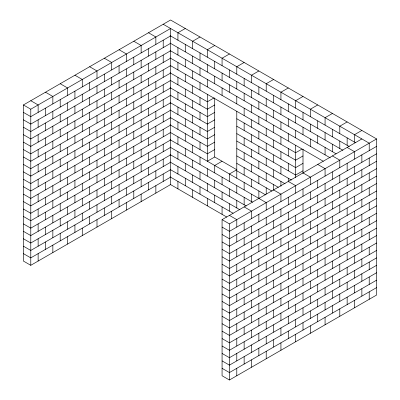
<?xml version="1.0" encoding="UTF-8"?>
<svg xmlns="http://www.w3.org/2000/svg" width="400" height="400" viewBox="0 0 400 400"><rect width="100%" height="100%" fill="white"/><g stroke="black" fill="none" stroke-linecap="round" stroke-linejoin="round"><path stroke-width="0.6" d="M23.42 104.955L30.78 109.205L170.57 28.495L170.57 184.605L30.78 265.31L23.42 261.065L23.42 104.955L170.57 20L376.58 138.935L376.58 295.045L229.43 380L222.07 375.75L222.07 219.645L361.865 138.935M170.57 35.93L30.78 116.635L23.42 112.39M185.285 28.495L177.93 32.745L177.93 40.175M170.57 43.365L30.78 124.07L23.42 119.825M170.57 50.795L30.78 131.505L23.42 127.255M200 36.99L192.645 41.24L192.645 48.67M170.57 58.23L30.78 138.94L23.42 134.69M170.57 65.665L30.78 146.37L23.42 142.125M214.715 45.485L207.355 49.735L207.355 57.17M170.57 73.1L30.78 153.805L23.42 149.555M170.57 80.53L30.78 161.24L23.42 156.99M170.57 87.965L30.78 168.67L23.42 164.425M229.43 53.98L222.07 58.23L222.07 65.665M170.57 95.4L30.78 176.105L23.42 171.86M170.57 102.83L30.78 183.54L23.42 179.29M244.145 62.48L236.785 66.725L236.785 74.16M170.57 110.265L30.78 190.975L23.42 186.725M170.57 117.7L30.78 198.405L23.42 194.16M258.86 70.975L251.5 75.22L251.5 82.655M214.19 97.825L207.355 101.77L170.045 80.23M170.57 125.135L30.78 205.84L23.42 201.595M214.715 104.955L207.355 109.205L170.045 87.66M170.57 132.565L30.78 213.275L23.42 209.025M214.715 112.39L207.355 116.64L170.045 95.095M273.575 79.47L266.215 83.715L266.215 91.15M170.57 140L30.78 220.71L23.42 216.46M214.715 119.825L207.355 124.07L170.045 102.53M170.57 147.435L30.78 228.14L23.42 223.895M214.715 127.255L207.355 131.505L170.045 109.965M170.57 154.87L30.78 235.575L23.42 231.33M288.29 87.965L280.93 92.21L280.93 99.645M214.715 134.69L207.355 138.94L170.045 117.395M170.57 162.3L30.78 243.01L23.42 238.76M214.715 142.125L207.355 146.37L170.045 124.83M170.57 169.735L30.78 250.445L23.42 246.195M303.005 96.46L295.645 100.705L295.645 108.14M214.715 149.56L207.355 153.805L170.045 132.265M170.57 177.17L30.78 257.875L23.42 253.63M229.43 181.415L229.43 173.985L236.785 169.735L214.715 156.99L207.355 161.24L207.355 94.335M317.72 104.955L310.36 109.205L310.36 116.635M222.07 161.24L214.715 165.485L214.715 172.92M332.435 113.45L325.075 117.7L325.075 125.13M347.15 121.945L339.79 126.195L339.79 133.63M301.955 149.1L295.645 152.745L236.785 118.76M303.005 155.93L295.645 160.175L236.785 126.195M303.005 163.365L295.645 167.61L236.785 133.63M361.865 130.44L354.505 134.69L354.505 142.125M303.005 170.795L295.645 175.045L236.785 141.06M222.07 219.645L229.43 223.895L376.58 138.935M376.58 146.37L229.43 231.325L222.07 227.08M376.58 153.805L229.43 238.76L222.07 234.51M376.58 161.24L229.43 246.195L222.07 241.945M376.58 168.67L229.43 253.625L222.07 249.38M376.58 176.105L229.43 261.06L222.07 256.815M376.58 183.54L229.43 268.495L222.07 264.245M376.58 190.975L229.43 275.93L222.07 271.68M376.58 198.405L229.43 283.36L222.07 279.115M376.58 205.84L229.43 290.795L222.07 286.55M376.58 213.275L229.43 298.23L222.07 293.98M376.58 220.71L229.43 305.665L222.07 301.415M376.58 228.14L229.43 313.095L222.07 308.85M376.58 235.575L229.43 320.53L222.07 316.285M376.58 243.01L229.43 327.965L222.07 323.715M376.58 250.445L229.43 335.4L222.07 331.15M376.58 257.875L229.43 342.83L222.07 338.585M376.58 265.31L229.43 350.265L222.07 346.015M376.58 272.745L229.43 357.7L222.07 353.45M376.58 280.175L229.43 365.135L222.07 360.885M376.58 287.61L229.43 372.565L222.07 368.32M163.215 24.25L369.22 143.185L369.22 150.62M170.045 35.625L355.555 142.73M170.045 43.06L349.25 146.525M148.5 32.745L155.855 36.99L155.855 44.425M347.15 147.435L354.505 151.68L354.505 159.115M170.045 50.495L342.945 150.315M170.045 57.925L336.11 153.805M133.785 41.24L141.14 45.485L141.14 52.92M332.435 155.93L339.79 160.175L339.79 167.61M170.045 65.36L330.33 157.9M170.045 72.795L323.28 161.265M119.07 49.735L126.425 53.98L126.425 61.415M317.72 164.425L325.075 168.67L325.075 176.105M104.355 58.23L111.71 62.48L111.71 69.91M303.005 172.92L310.36 177.165L310.36 184.6M236.785 148.495L291.44 180.05M89.64 66.725L96.995 70.975L96.995 78.405M288.29 181.415L295.645 185.665L295.645 193.095M236.785 155.93L285.135 183.845M236.785 163.365L278.305 187.335M74.925 75.22L82.28 79.47L82.28 86.9M273.575 189.91L280.93 194.16L280.93 201.59M236.785 170.795L271.995 191.125M170.045 139.695L265.69 194.92M60.21 83.715L67.565 87.965L67.565 95.4M170.045 147.13L266.215 202.655L266.215 210.085M170.045 154.565L252.555 202.2M170.045 162L246.245 205.995M45.495 92.21L52.85 96.46L52.85 103.895M244.145 206.9L251.5 211.15L251.5 218.585M170.045 169.43L239.94 209.785M170.045 176.865L233.11 213.275M30.78 100.705L38.135 104.955L38.135 112.39M229.43 215.395L236.785 219.645L236.785 227.08M170.045 184.3L226.8 217.07M369.22 158.05L369.22 165.485M369.22 172.92L369.22 180.355M369.22 187.785L369.22 195.22M369.22 202.655L369.22 210.09M369.22 217.52L369.22 224.955M369.22 232.39L369.22 239.825M369.22 247.255L369.22 254.69M369.22 262.125L369.22 269.56M369.22 276.99L369.22 284.425M369.22 291.86L369.22 299.295M361.865 154.865L361.865 162.3M361.865 169.735L361.865 177.17M361.865 184.6L361.865 192.035M361.865 199.47L361.865 206.9M361.865 214.335L361.865 221.77M361.865 229.205L361.865 236.635M361.865 244.07L361.865 251.505M361.865 258.94L361.865 266.37M361.865 273.805L361.865 281.24M361.865 288.675L361.865 296.105M354.505 166.55L354.505 173.98M354.505 181.415L354.505 188.85M354.505 196.285L354.505 203.715M354.505 211.15L354.505 218.585M354.505 226.015L354.505 233.45M354.505 240.885L354.505 248.32M354.505 255.75L354.505 263.185M354.505 270.62L354.505 278.055M354.505 285.485L354.505 292.92M354.505 300.355L354.505 307.79M347.15 137.875L347.15 145.31M347.15 163.36L347.15 170.795M347.15 178.23L347.15 185.665M347.15 193.095L347.15 200.53M347.15 207.965L347.15 215.4M347.15 222.83L347.15 230.265M347.15 237.7L347.15 245.135M347.15 252.565L347.15 260M347.15 267.435L347.15 274.865M347.15 282.3L347.15 289.735M347.15 297.17L347.15 304.6M339.79 141.06L339.79 148.495M339.79 175.045L339.79 182.475M339.79 189.91L339.79 197.345M339.79 204.78L339.79 212.21M339.79 219.645L339.79 227.08M339.79 234.515L339.79 241.945M339.79 249.38L339.79 256.815M339.79 264.25L339.79 271.68M339.79 279.115L339.79 286.55M339.79 293.985L339.79 301.415M339.79 308.85L339.79 316.285M332.435 129.38L332.435 136.815M332.435 144.245L332.435 151.68M332.435 171.86L332.435 179.29M332.435 186.725L332.435 194.16M332.435 201.59L332.435 209.025M332.435 216.46L332.435 223.895M332.435 231.325L332.435 238.76M332.435 246.195L332.435 253.63M332.435 261.06L332.435 268.495M332.435 275.93L332.435 283.365M332.435 290.795L332.435 298.23M332.435 305.665L332.435 313.1M325.075 132.565L325.075 140M325.075 147.435L325.075 154.865M325.075 183.54L325.075 190.975M325.075 198.405L325.075 205.84M325.075 213.275L325.075 220.705M325.075 228.14L325.075 235.575M325.075 243.01L325.075 250.44M325.075 257.875L325.075 265.31M325.075 272.745L325.075 280.175M325.075 287.61L325.075 295.045M325.075 302.48L325.075 309.91M325.075 317.345L325.075 324.78M317.72 120.885L317.72 128.32M317.72 135.75L317.72 143.185M317.72 180.355L317.72 187.785M317.72 195.22L317.72 202.655M317.72 210.09L317.72 217.52M317.72 224.955L317.72 232.39M317.72 239.825L317.72 247.255M317.72 254.69L317.72 262.125M317.72 269.555L317.72 276.99M317.72 284.425L317.72 291.86M317.72 299.29L317.72 306.725M317.72 314.16L317.72 321.595M310.36 124.07L310.36 131.505M310.36 138.94L310.36 146.37M310.36 192.035L310.36 199.47M310.36 206.9L310.36 214.335M310.36 221.77L310.36 229.205M310.36 236.635L310.36 244.07M310.36 251.505L310.36 258.94M310.36 266.37L310.36 273.805M310.36 281.24L310.36 288.67M310.36 296.105L310.36 303.54M310.36 310.975L310.36 318.405M310.36 325.84L310.36 333.275M303.005 112.39L303.005 119.825M303.005 127.255L303.005 134.69M303.005 149.115L303.005 173.275M303.005 188.85L303.005 196.28M303.005 203.715L303.005 211.15M303.005 218.585L303.005 226.015M303.005 233.45L303.005 240.885M303.005 248.32L303.005 255.75M303.005 263.185L303.005 270.62M303.005 278.055L303.005 285.485M303.005 292.92L303.005 300.355M303.005 307.79L303.005 315.22M303.005 322.655L303.005 330.09M295.645 115.575L295.645 123.01M295.645 130.44L295.645 137.875M295.645 145.31L295.645 177.52M295.645 200.53L295.645 207.965M295.645 215.395L295.645 222.83M295.645 230.265L295.645 237.7M295.645 245.13L295.645 252.565M295.645 260L295.645 267.435M295.645 274.865L295.645 282.3M295.645 289.735L295.645 297.17M295.645 304.6L295.645 312.035M295.645 319.47L295.645 326.905M295.645 334.335L295.645 341.77M288.29 103.895L288.29 111.325M288.29 118.76L288.29 126.195M288.29 133.63L288.29 141.06M288.29 148.495L288.29 155.93M288.29 163.365L288.29 170.795M288.29 178.23L288.29 181.945M288.29 197.345L288.29 204.78M288.29 212.21L288.29 219.645M288.29 227.08L288.29 234.515M288.29 241.945L288.29 249.38M288.29 256.815L288.29 264.245M288.29 271.68L288.29 279.115M288.29 286.55L288.29 293.98M288.29 301.415L288.29 308.85M288.29 316.285L288.29 323.715M288.29 331.15L288.29 338.585M280.93 107.08L280.93 114.515M280.93 121.945L280.93 129.38M280.93 136.815L280.93 144.25M280.93 151.68L280.93 159.115M280.93 166.55L280.93 173.985M280.93 181.415L280.93 186.37M280.93 209.025L280.93 216.46M280.93 223.895L280.93 231.325M280.93 238.76L280.93 246.195M280.93 253.63L280.93 261.06M280.93 268.495L280.93 275.93M280.93 283.36L280.93 290.795M280.93 298.23L280.93 305.665M280.93 313.095L280.93 320.53M280.93 327.965L280.93 335.4M280.93 342.83L280.93 350.265M273.575 95.4L273.575 102.83M273.575 110.265L273.575 117.7M273.575 125.135L273.575 132.565M273.575 140L273.575 147.435M273.575 154.865L273.575 162.3M273.575 169.735L273.575 177.17M273.575 184.6L273.575 190.175M273.575 205.84L273.575 213.275M273.575 220.705L273.575 228.14M273.575 235.575L273.575 243.01M273.575 250.44L273.575 257.875M273.575 265.31L273.575 272.745M273.575 280.175L273.575 287.61M273.575 295.045L273.575 302.48M273.575 309.91L273.575 317.345M273.575 324.78L273.575 332.21M273.575 339.645L273.575 347.08M266.215 98.585L266.215 106.015M266.215 113.45L266.215 120.885M266.215 128.32L266.215 135.75M266.215 143.185L266.215 150.62M266.215 158.055L266.215 165.485M266.215 172.92L266.215 180.355M266.215 187.79L266.215 193.985M266.215 217.52L266.215 224.955M266.215 232.39L266.215 239.82M266.215 247.255L266.215 254.69M266.215 262.125L266.215 269.555M266.215 276.99L266.215 284.425M266.215 291.86L266.215 299.29M266.215 306.725L266.215 314.16M266.215 321.595L266.215 329.025M266.215 336.46L266.215 343.895M266.215 351.33L266.215 358.76M258.86 86.9L258.86 94.335M258.86 101.77L258.86 109.205M258.86 116.635L258.86 124.07M258.86 131.505L258.86 138.94M258.86 146.37L258.86 153.805M258.86 161.24L258.86 168.675M258.86 176.105L258.86 183.54M258.86 190.975L258.86 198.41M258.86 214.335L258.86 221.77M258.86 229.205L258.86 236.635M258.86 244.07L258.86 251.505M258.86 258.935L258.86 266.37M258.86 273.805L258.86 281.24M258.86 288.67L258.86 296.105M258.86 303.54L258.86 310.975M258.86 318.405L258.86 325.84M258.86 333.275L258.86 340.71M258.86 348.14L258.86 355.575M251.5 90.09L251.5 97.52M251.5 104.955L251.5 112.39M251.5 119.825L251.5 127.255M251.5 134.69L251.5 142.125M251.5 149.56L251.5 156.99M251.5 164.425L251.5 171.86M251.5 179.295L251.5 186.725M251.5 194.16L251.5 201.595M251.5 226.015L251.5 233.45M251.5 240.885L251.5 248.32M251.5 255.75L251.5 263.185M251.5 270.62L251.5 278.05M251.5 285.485L251.5 292.92M251.5 300.355L251.5 307.785M251.5 315.22L251.5 322.655M251.5 330.09L251.5 337.52M251.5 344.955L251.5 352.39M251.5 359.825L251.5 367.255M244.145 78.405L244.145 85.84M244.145 93.275L244.145 100.71M244.145 108.14L244.145 115.575M244.145 123.01L244.145 130.445M244.145 137.875L244.145 145.31M244.145 152.745L244.145 160.175M244.145 167.61L244.145 175.045M244.145 182.48L244.145 189.91M244.145 197.345L244.145 204.78M244.145 222.83L244.145 230.265M244.145 237.7L244.145 245.13M244.145 252.565L244.145 260M244.145 267.435L244.145 274.865M244.145 282.3L244.145 289.735M244.145 297.17L244.145 304.6M244.145 312.035L244.145 319.47M244.145 326.9L244.145 334.335M244.145 341.77L244.145 349.205M244.145 356.635L244.145 364.07M236.785 81.595L236.785 89.025M236.785 96.46L236.785 103.895M236.785 111.33L236.785 178.23M236.785 185.665L236.785 193.1M236.785 200.53L236.785 207.965M236.785 234.51L236.785 241.945M236.785 249.38L236.785 256.815M236.785 264.245L236.785 271.68M236.785 279.115L236.785 286.55M236.785 293.98L236.785 301.415M236.785 308.85L236.785 316.285M236.785 323.715L236.785 331.15M236.785 338.585L236.785 346.015M236.785 353.45L236.785 360.885M236.785 368.32L236.785 375.75M229.43 69.91L229.43 77.345M229.43 84.78L229.43 92.21M229.43 188.85L229.43 196.285M229.43 203.72L229.43 211.15M229.43 223.895L229.43 380M222.07 73.095L222.07 80.53M222.07 87.965L222.07 95.4M222.07 177.17L222.07 184.605M222.07 192.035L222.07 199.47M222.07 206.905L222.07 214.335M214.715 61.415L214.715 68.85M214.715 76.285L214.715 83.715M214.715 98.14L214.715 156.99M214.715 180.355L214.715 187.79M214.715 195.22L214.715 202.655M207.355 64.6L207.355 72.035M207.355 79.47L207.355 86.905M207.355 168.675L207.355 176.105M207.355 183.54L207.355 190.975M207.355 198.41L207.355 205.84M200 52.92L200 60.355M200 67.79L200 75.22M200 82.655L200 90.09M200 97.52L200 104.955M200 112.39L200 119.825M200 127.255L200 134.69M200 142.125L200 149.56M200 156.99L200 164.425M200 171.86L200 179.295M200 186.725L200 194.16M192.645 56.105L192.645 63.54M192.645 70.975L192.645 78.405M192.645 85.84L192.645 93.275M192.645 100.71L192.645 108.14M192.645 115.575L192.645 123.01M192.645 130.445L192.645 137.875M192.645 145.31L192.645 152.745M192.645 160.18L192.645 167.61M192.645 175.045L192.645 182.48M192.645 189.915L192.645 197.345M185.285 44.425L185.285 51.86M185.285 59.29L185.285 66.725M185.285 74.16L185.285 81.595M185.285 89.025L185.285 96.46M185.285 103.895L185.285 111.33M185.285 118.76L185.285 126.195M185.285 133.63L185.285 141.065M185.285 148.495L185.285 155.93M185.285 163.365L185.285 170.795M185.285 178.23L185.285 185.665M177.93 47.61L177.93 55.045M177.93 62.48L177.93 69.91M177.93 77.345L177.93 84.78M177.93 92.215L177.93 99.645M177.93 107.08L177.93 114.515M177.93 121.95L177.93 129.38M177.93 136.815L177.93 144.25M177.93 151.68L177.93 159.115M177.93 166.55L177.93 173.985M177.93 181.415L177.93 188.85M163.215 40.175L163.215 47.61M163.215 55.045L163.215 62.48M163.215 69.91L163.215 77.345M163.215 84.78L163.215 92.215M163.215 99.645L163.215 107.08M163.215 114.515L163.215 121.95M163.215 129.38L163.215 136.815M163.215 144.25L163.215 151.68M163.215 159.115L163.215 166.55M163.215 173.985L163.215 181.415M155.855 51.86L155.855 59.29M155.855 66.725L155.855 74.16M155.855 81.595L155.855 89.025M155.855 96.46L155.855 103.895M155.855 111.33L155.855 118.76M155.855 126.195L155.855 133.63M155.855 141.065L155.855 148.495M155.855 155.93L155.855 163.365M155.855 170.795L155.855 178.23M155.855 185.665L155.855 193.1M148.5 48.67L148.5 56.105M148.5 63.54L148.5 70.975M148.5 78.405L148.5 85.84M148.5 93.275L148.5 100.71M148.5 108.14L148.5 115.575M148.5 123.01L148.5 130.445M148.5 137.875L148.5 145.31M148.5 152.745L148.5 160.18M148.5 167.61L148.5 175.045M148.5 182.48L148.5 189.915M141.14 60.355L141.14 67.79M141.14 75.22L141.14 82.655M141.14 90.09L141.14 97.52M141.14 104.955L141.14 112.39M141.14 119.825L141.14 127.255M141.14 134.69L141.14 142.125M141.14 149.56L141.14 156.99M141.14 164.425L141.14 171.86M141.14 179.295L141.14 186.725M141.14 194.16L141.14 201.595M133.785 57.17L133.785 64.6M133.785 72.035L133.785 79.47M133.785 86.905L133.785 94.335M133.785 101.77L133.785 109.205M133.785 116.64L133.785 124.07M133.785 131.505L133.785 138.94M133.785 146.37L133.785 153.805M133.785 161.24L133.785 168.675M133.785 176.105L133.785 183.54M133.785 190.975L133.785 198.41M126.425 68.85L126.425 76.285M126.425 83.715L126.425 91.15M126.425 98.585L126.425 106.02M126.425 113.45L126.425 120.885M126.425 128.32L126.425 135.755M126.425 143.185L126.425 150.62M126.425 158.055L126.425 165.485M126.425 172.92L126.425 180.355M126.425 187.79L126.425 195.22M126.425 202.655L126.425 210.09M119.07 65.665L119.07 73.095M119.07 80.53L119.07 87.965M119.07 95.4L119.07 102.83M119.07 110.265L119.07 117.7M119.07 125.135L119.07 132.565M119.07 140L119.07 147.435M119.07 154.87L119.07 162.3M119.07 169.735L119.07 177.17M119.07 184.605L119.07 192.035M119.07 199.47L119.07 206.905M111.71 77.345L111.71 84.78M111.71 92.21L111.71 99.645M111.71 107.08L111.71 114.515M111.71 121.945L111.71 129.38M111.71 136.815L111.71 144.25M111.71 151.68L111.71 159.115M111.71 166.55L111.71 173.985M111.71 181.415L111.71 188.85M111.71 196.285L111.71 203.72M111.71 211.15L111.71 218.585M104.355 74.16L104.355 81.595M104.355 89.025L104.355 96.46M104.355 103.895L104.355 111.33M104.355 118.76L104.355 126.195M104.355 133.63L104.355 141.06M104.355 148.495L104.355 155.93M104.355 163.365L104.355 170.795M104.355 178.23L104.355 185.665M104.355 193.1L104.355 200.53M104.355 207.965L104.355 215.4M96.995 85.84L96.995 93.275M96.995 100.71L96.995 108.14M96.995 115.575L96.995 123.01M96.995 130.445L96.995 137.875M96.995 145.31L96.995 152.745M96.995 160.175L96.995 167.61M96.995 175.045L96.995 182.48M96.995 189.91L96.995 197.345M96.995 204.78L96.995 212.215M96.995 219.645L96.995 227.08M89.64 82.655L89.64 90.09M89.64 97.52L89.64 104.955M89.64 112.39L89.64 119.825M89.64 127.255L89.64 134.69M89.64 142.125L89.64 149.56M89.64 156.99L89.64 164.425M89.64 171.86L89.64 179.295M89.64 186.725L89.64 194.16M89.64 201.595L89.64 209.025M89.64 216.46L89.64 223.895M82.28 94.335L82.28 101.77M82.28 109.205L82.28 116.635M82.28 124.07L82.28 131.505M82.28 138.94L82.28 146.37M82.28 153.805L82.28 161.24M82.28 168.675L82.28 176.105M82.28 183.54L82.28 190.975M82.28 198.41L82.28 205.84M82.28 213.275L82.28 220.71M82.28 228.14L82.28 235.575M74.925 91.15L74.925 98.585M74.925 106.015L74.925 113.45M74.925 120.885L74.925 128.32M74.925 135.75L74.925 143.185M74.925 150.62L74.925 158.055M74.925 165.485L74.925 172.92M74.925 180.355L74.925 187.79M74.925 195.22L74.925 202.655M74.925 210.09L74.925 217.525M74.925 224.955L74.925 232.39M67.565 102.83L67.565 110.265M67.565 117.7L67.565 125.135M67.565 132.565L67.565 140M67.565 147.435L67.565 154.865M67.565 162.3L67.565 169.735M67.565 177.17L67.565 184.6M67.565 192.035L67.565 199.47M67.565 206.905L67.565 214.335M67.565 221.77L67.565 229.205M67.565 236.64L67.565 244.07M60.21 99.645L60.21 107.08M60.21 114.515L60.21 121.945M60.21 129.38L60.21 136.815M60.21 144.25L60.21 151.68M60.21 159.115L60.21 166.55M60.21 173.985L60.21 181.415M60.21 188.85L60.21 196.285M60.21 203.715L60.21 211.15M60.21 218.585L60.21 226.02M60.21 233.45L60.21 240.885M52.85 111.325L52.85 118.76M52.85 126.195L52.85 133.63M52.85 141.06L52.85 148.495M52.85 155.93L52.85 163.365M52.85 170.795L52.85 178.23M52.85 185.665L52.85 193.1M52.85 200.53L52.85 207.965M52.85 215.4L52.85 222.83M52.85 230.265L52.85 237.7M52.85 245.135L52.85 252.565M45.495 108.14L45.495 115.575M45.495 123.01L45.495 130.44M45.495 137.875L45.495 145.31M45.495 152.745L45.495 160.175M45.495 167.61L45.495 175.045M45.495 182.48L45.495 189.91M45.495 197.345L45.495 204.78M45.495 212.215L45.495 219.645M45.495 227.08L45.495 234.515M45.495 241.95L45.495 249.38M38.135 119.825L38.135 127.255M38.135 134.69L38.135 142.125M38.135 149.555L38.135 156.99M38.135 164.425L38.135 171.86M38.135 179.29L38.135 186.725M38.135 194.16L38.135 201.595M38.135 209.025L38.135 216.46M38.135 223.895L38.135 231.33M38.135 238.76L38.135 246.195M38.135 253.63L38.135 261.065M30.78 109.205L30.78 265.31"/></g></svg>
